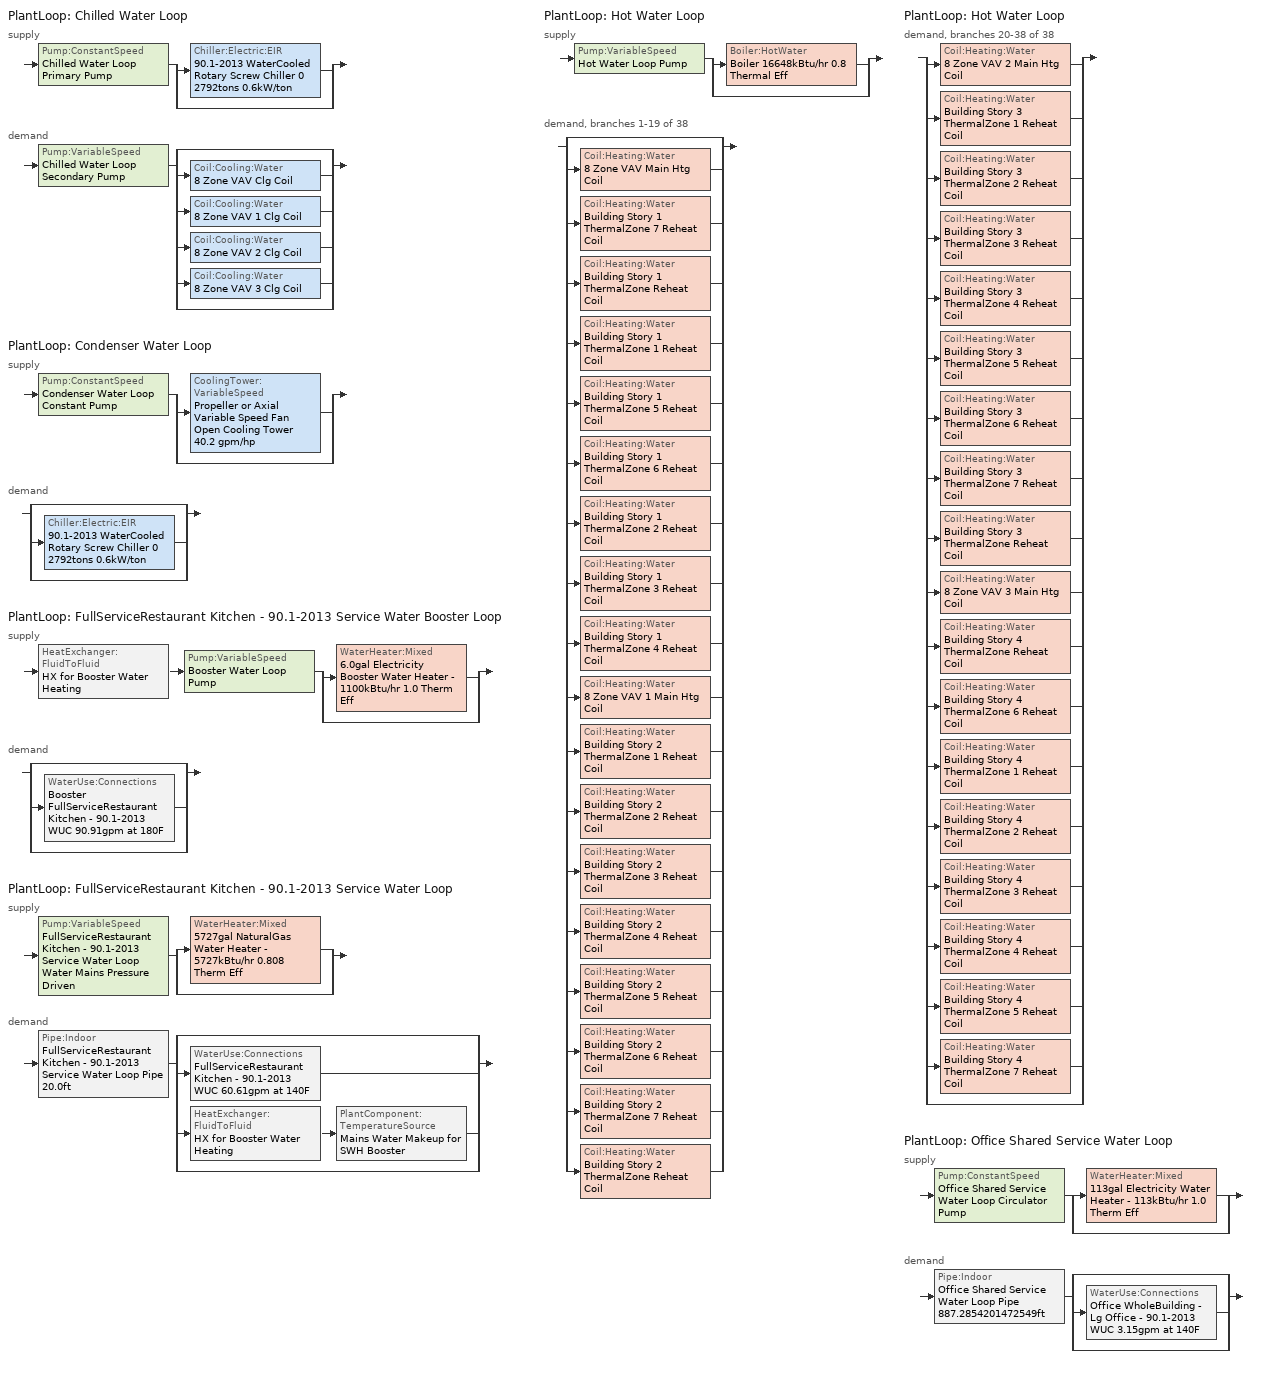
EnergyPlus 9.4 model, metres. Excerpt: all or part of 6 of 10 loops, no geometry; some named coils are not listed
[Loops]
PlantLoop 'Chilled Water Loop'
 supply: Pump:ConstantSpeed 'Chilled Water Loop Primary Pump' > split
  | Chiller:Electric:EIR '90.1-2013 WaterCooled  Rotary Screw Chiller 0 2792tons 0.6kW/ton'
  | bypass
 demand: Pump:VariableSpeed 'Chilled Water Loop Secondary Pump' > split
  | bypass
  | Coil:Cooling:Water '8 Zone VAV Clg Coil'
  | Coil:Cooling:Water '8 Zone VAV 1 Clg Coil'
  | Coil:Cooling:Water '8 Zone VAV 2 Clg Coil'
  | Coil:Cooling:Water '8 Zone VAV 3 Clg Coil'
  | bypass
PlantLoop 'Condenser Water Loop'
 supply: Pump:ConstantSpeed 'Condenser Water Loop Constant Pump' > split
  | CoolingTower:VariableSpeed 'Propeller or Axial Variable Speed Fan Open Cooling Tower 40.2 gpm/hp'
  | bypass
 demand: split
  | bypass
  | Chiller:Electric:EIR '90.1-2013 WaterCooled  Rotary Screw Chiller 0 2792tons 0.6kW/ton'
  | bypass
PlantLoop 'FullServiceRestaurant Kitchen - 90.1-2013 Service Water Booster Loop'
 supply: HeatExchanger:FluidToFluid 'HX for Booster Water Heating' > Pump:VariableSpeed 'Booster Water Loop Pump' > split
  | WaterHeater:Mixed '6.0gal Electricity Booster Water Heater - 1100kBtu/hr 1.0 Therm Eff'
  | bypass
 demand: split
  | bypass
  | WaterUse:Connections 'Booster FullServiceRestaurant Kitchen - 90.1-2013 WUC 90.91gpm at 180F'
  | bypass
PlantLoop 'FullServiceRestaurant Kitchen - 90.1-2013 Service Water Loop'
 supply: Pump:VariableSpeed 'FullServiceRestaurant Kitchen - 90.1-2013 Service Water Loop Water Mains Pressure Driven' > split
  | WaterHeater:Mixed '5727gal NaturalGas Water Heater - 5727kBtu/hr 0.808 Therm Eff'
  | bypass
 demand: Pipe:Indoor 'FullServiceRestaurant Kitchen - 90.1-2013 Service Water Loop Pipe 20.0ft' > split
  | bypass
  | WaterUse:Connections 'FullServiceRestaurant Kitchen - 90.1-2013 WUC 60.61gpm at 140F'
  | HeatExchanger:FluidToFluid 'HX for Booster Water Heating' > PlantComponent:TemperatureSource 'Mains Water Makeup for SWH Booster'
  | bypass
PlantLoop 'Hot Water Loop'
 supply: Pump:VariableSpeed 'Hot Water Loop Pump' > split
  | Boiler:HotWater 'Boiler 16648kBtu/hr 0.8 Thermal Eff'
  | bypass
 demand, branches 1-19 of 38: split
  | bypass
  | Coil:Heating:Water '8 Zone VAV Main Htg Coil'
  | Coil:Heating:Water 'Building Story 1 ThermalZone 7 Reheat Coil'
  | Coil:Heating:Water 'Building Story 1 ThermalZone Reheat Coil'
  | Coil:Heating:Water 'Building Story 1 ThermalZone 1 Reheat Coil'
  | Coil:Heating:Water 'Building Story 1 ThermalZone 5 Reheat Coil'
  | Coil:Heating:Water 'Building Story 1 ThermalZone 6 Reheat Coil'
  | Coil:Heating:Water 'Building Story 1 ThermalZone 2 Reheat Coil'
  | Coil:Heating:Water 'Building Story 1 ThermalZone 3 Reheat Coil'
  | Coil:Heating:Water 'Building Story 1 ThermalZone 4 Reheat Coil'
  | Coil:Heating:Water '8 Zone VAV 1 Main Htg Coil'
  | Coil:Heating:Water 'Building Story 2 ThermalZone 1 Reheat Coil'
  | Coil:Heating:Water 'Building Story 2 ThermalZone 2 Reheat Coil'
  | Coil:Heating:Water 'Building Story 2 ThermalZone 3 Reheat Coil'
  | Coil:Heating:Water 'Building Story 2 ThermalZone 4 Reheat Coil'
  | Coil:Heating:Water 'Building Story 2 ThermalZone 5 Reheat Coil'
  | Coil:Heating:Water 'Building Story 2 ThermalZone 6 Reheat Coil'
  | Coil:Heating:Water 'Building Story 2 ThermalZone 7 Reheat Coil'
  | Coil:Heating:Water 'Building Story 2 ThermalZone Reheat Coil'
PlantLoop 'Hot Water Loop'
 demand, branches 20-38 of 38: split
  | Coil:Heating:Water '8 Zone VAV 2 Main Htg Coil'
  | Coil:Heating:Water 'Building Story 3 ThermalZone 1 Reheat Coil'
  | Coil:Heating:Water 'Building Story 3 ThermalZone 2 Reheat Coil'
  | Coil:Heating:Water 'Building Story 3 ThermalZone 3 Reheat Coil'
  | Coil:Heating:Water 'Building Story 3 ThermalZone 4 Reheat Coil'
  | Coil:Heating:Water 'Building Story 3 ThermalZone 5 Reheat Coil'
  | Coil:Heating:Water 'Building Story 3 ThermalZone 6 Reheat Coil'
  | Coil:Heating:Water 'Building Story 3 ThermalZone 7 Reheat Coil'
  | Coil:Heating:Water 'Building Story 3 ThermalZone Reheat Coil'
  | Coil:Heating:Water '8 Zone VAV 3 Main Htg Coil'
  | Coil:Heating:Water 'Building Story 4 ThermalZone Reheat Coil'
  | Coil:Heating:Water 'Building Story 4 ThermalZone 6 Reheat Coil'
  | Coil:Heating:Water 'Building Story 4 ThermalZone 1 Reheat Coil'
  | Coil:Heating:Water 'Building Story 4 ThermalZone 2 Reheat Coil'
  | Coil:Heating:Water 'Building Story 4 ThermalZone 3 Reheat Coil'
  | Coil:Heating:Water 'Building Story 4 ThermalZone 4 Reheat Coil'
  | Coil:Heating:Water 'Building Story 4 ThermalZone 5 Reheat Coil'
  | Coil:Heating:Water 'Building Story 4 ThermalZone 7 Reheat Coil'
  | bypass
PlantLoop 'Office Shared Service Water Loop'
 supply: Pump:ConstantSpeed 'Office Shared Service Water Loop Circulator Pump' > split
  | WaterHeater:Mixed '113gal Electricity Water Heater - 113kBtu/hr 1.0 Therm Eff'
  | bypass
 demand: Pipe:Indoor 'Office Shared Service Water Loop Pipe 887.2854201472549ft' > split
  | bypass
  | WaterUse:Connections 'Office WholeBuilding - Lg Office - 90.1-2013 WUC 3.15gpm at 140F'
  | bypass
[Material] Roughness=Smooth; Thickness {m}=0.001143; Conductivity {W/m-K}=386; Density {kg/m3}=8906.27; Specific Heat {J/kg-K}=385.1856; Thermal Absorptance=0.9; Solar Absorptance=0.7; Visible Absorptance=0.7
Copper pipe 0.75in type L; Copper pipe 0.75in type L 1
[Construction]
Uninsulated copper pipe 0.75in type L: Copper pipe 0.75in type L
Uninsulated copper pipe 0.75in type L 1: Copper pipe 0.75in type L 1
[Coil:Heating:Water] Availability Schedule=Always On Discrete; U-Factor Times Area Value {W/K}=Autosize; Maximum Water Flow Rate {m3/s}=Autosize; Performance Input Method=UFactorTimesAreaAndDesignWaterFlowRate; Rated Capacity {W}=Autosize; Rated Inlet Water Temperature {C}=82.2222; Rated Inlet Air Temperature {C}=12.7778; Rated Outlet Water Temperature {C}=71.1111; Rated Outlet Air Temperature {C}=40; Rated Ratio for Air and Water Convection=0.5
Building Story 1 ThermalZone Reheat Coil; Building Story 1 ThermalZone 1 Reheat Coil; Building Story 1 ThermalZone 2 Reheat Coil; Building Story 1 ThermalZone 3 Reheat Coil; Building Story 1 ThermalZone 4 Reheat Coil; Building Story 1 ThermalZone 5 Reheat Coil; Building Story 1 ThermalZone 6 Reheat Coil; Building Story 1 ThermalZone 7 Reheat Coil; Building Story 2 ThermalZone Reheat Coil; Building Story 2 ThermalZone 1 Reheat Coil; Building Story 2 ThermalZone 2 Reheat Coil; Building Story 2 ThermalZone 3 Reheat Coil; Building Story 2 ThermalZone 4 Reheat Coil; Building Story 2 ThermalZone 5 Reheat Coil; Building Story 2 ThermalZone 6 Reheat Coil; Building Story 2 ThermalZone 7 Reheat Coil; Building Story 3 ThermalZone Reheat Coil; Building Story 3 ThermalZone 1 Reheat Coil; Building Story 3 ThermalZone 2 Reheat Coil; Building Story 3 ThermalZone 3 Reheat Coil; Building Story 3 ThermalZone 4 Reheat Coil; Building Story 3 ThermalZone 5 Reheat Coil; Building Story 3 ThermalZone 6 Reheat Coil; Building Story 3 ThermalZone 7 Reheat Coil; Building Story 4 ThermalZone Reheat Coil; Building Story 4 ThermalZone 1 Reheat Coil; Building Story 4 ThermalZone 2 Reheat Coil; Building Story 4 ThermalZone 3 Reheat Coil; Building Story 4 ThermalZone 4 Reheat Coil; Building Story 4 ThermalZone 5 Reheat Coil; Building Story 4 ThermalZone 6 Reheat Coil; Building Story 4 ThermalZone 7 Reheat Coil
[PlantLoop] Fluid Type=Water; Maximum Loop Flow Rate {m3/s}=Autosize; Minimum Loop Flow Rate {m3/s}=0; Plant Loop Volume {m3}=Autocalculate; Load Distribution Scheme=Optimal; Plant Loop Demand Calculation Scheme=SingleSetpoint
Name | Plant Equipment Operation Scheme | Maximum Loop Temperature {C} | Minimum Loop Temperature {C} | Common Pipe Simulation
Chilled Water Loop | Chilled Water Loop Operation Schemes | 40 | 1 | CommonPipe
Condenser Water Loop | Condenser Water Loop Operation Schemes | 80 | 5
FullServiceRestaurant Kitchen - 90.1-2013 Service Water Booster Loop | FullServiceRestaurant Kitchen - 90.1-2013 Service Water Booster Loop Operation Schemes | 100 | 0
FullServiceRestaurant Kitchen - 90.1-2013 Service Water Loop | FullServiceRestaurant Kitchen - 90.1-2013 Service Water Loop Operation Schemes | 60 | 10
Hot Water Loop | Hot Water Loop Operation Schemes | 100 | 10
Office Shared Service Water Loop | Office Shared Service Water Loop Operation Schemes | 60 | 10
[Sizing:Plant]
Name | Loop Type | Design Loop Exit Temperature {C} | Loop Design Temperature Difference {deltaC} | Sizing Option | Zone Timesteps in Averaging Window | Coincident Sizing Factor Mode
Chilled Water Loop | Cooling | 6.66667 | 5.61111 | NonCoincident | 1 | None
Condenser Water Loop | Condenser | 29.4444 | 5.55556 | Coincident | 6 | GlobalCoolingSizingFactor
FullServiceRestaurant Kitchen - 90.1-2013 Service Water Booster Loop | Heating | 82.2222 | 5 | NonCoincident | 1 | None
FullServiceRestaurant Kitchen - 90.1-2013 Service Water Loop; Office Shared Service Water Loop | Heating | 60 | 5 | NonCoincident | 1 | None
Hot Water Loop | Heating | 82.2222 | 11.1111 | NonCoincident | 1 | None
[Pump:ConstantSpeed] Design Flow Rate {m3/s}=Autosize; Design Power Consumption {W}=Autosize; Fraction of Motor Inefficiencies to Fluid Stream=0; Pump Control Type=Intermittent; Design Power Sizing Method=PowerPerFlowPerPressure; Design Electric Power per Unit Flow Rate {W/(m3/s)}=348701.1; Design Shaft Power per Unit Flow Rate per Unit Head {W-s/m3-Pa}=1.28205
Name | Design Pump Head {Pa} | Motor Efficiency
Chilled Water Loop Primary Pump | 44836 | 0.941
Condenser Water Loop Constant Pump | 148557 | 0.958
Office Shared Service Water Loop Circulator Pump | 29890.7 | 0.7
[Chiller:Electric:EIR]
90.1-2013 WaterCooled  Rotary Screw Chiller 0 2792tons 0.6kW/ton: Reference Capacity {W}=Autosize; Reference COP {W/W}=6.28036; Reference Leaving Chilled Water Temperature {C}=6.66667; Reference Entering Condenser Fluid Temperature {C}=35; Reference Chilled Water Flow Rate {m3/s}=Autosize; Reference Condenser Fluid Flow Rate {m3/s}=Autosize; Cooling Capacity Function of Temperature Curve=ChlrWtrPosDispPathAAllQRatio_fTchwsTcwsSI; Electric Input to Cooling Output Ratio Function of Temperature Curve=ChlrWtrPosDispPathAAllEIRRatio_fTchwsTcwsSI; Electric Input to Cooling Output Ratio Function of Part Load Ratio Curve=ChlrWtrPosDispPathAAllEIRRatio_fQRatio; Minimum Part Load Ratio=0.15; Maximum Part Load Ratio=1; Optimum Part Load Ratio=1; Minimum Unloading Ratio=0.25; Condenser Type=WaterCooled; Condenser Fan Power Ratio {W/W}=0; Fraction of Compressor Electric Consumption Rejected by Condenser=1; Leaving Chilled Water Lower Temperature Limit {C}=2.22222; Chiller Flow Mode=ConstantFlow; Sizing Factor=1; Basin Heater Capacity {W/K}=0; Basin Heater Setpoint Temperature {C}=10; Condenser Heat Recovery Relative Capacity Fraction=1
[SetpointManager:Scheduled] Control Variable=Temperature
Name | Schedule | Setpoint Node or NodeList
Chilled Water Loop Setpoint Manager | Chilled Water Loop Temp - 44F | Chilled Water Loop Supply Outlet Node
Hot water booster setpoint manager | Service Water Booster Temp - 180.00000000000006F | FullServiceRestaurant Kitchen - 90.1-2013 Service Water Booster Loop Supply Outlet Node
Service hot water setpoint manager | Service Water Loop Temp - 140F | FullServiceRestaurant Kitchen - 90.1-2013 Service Water Loop Supply Outlet Node
Hot Water Loop Setpoint Manager | Hot Water Loop Temp - 180F | Hot Water Loop Supply Outlet Node
Service hot water setpoint manager 1 | Service Water Loop Temp - 140F 1 | Office Shared Service Water Loop Supply Outlet Node
[Pump:VariableSpeed] Design Maximum Flow Rate {m3/s}=Autosize; Fraction of Motor Inefficiencies to Fluid Stream=0; Coefficient 1 of the Part Load Performance Curve=0; Design Minimum Flow Rate {m3/s}=0; Skin Loss Radiative Fraction=0.5; Design Power Sizing Method=PowerPerFlowPerPressure; Design Electric Power per Unit Flow Rate {W/(m3/s)}=348701.1; Design Shaft Power per Unit Flow Rate per Unit Head {W/((m3/s)-Pa)}=1.28205; Design Minimum Flow Rate Fraction=0
Name | Design Pump Head {Pa} | Design Power Consumption {W} | Motor Efficiency | Coefficient 2 of the Part Load Performance Curve | Coefficient 3 of the Part Load Performance Curve | Coefficient 4 of the Part Load Performance Curve | Pump Control Type
Chilled Water Loop Secondary Pump | 134508 | Autosize | 0.954 | 0.0205 | 0.4101 | 0.5753 | Intermittent
Booster Water Loop Pump | 0 | 0 | 1 | 1 | 0 | 0 | Continuous
FullServiceRestaurant Kitchen - 90.1-2013 Service Water Loop Water Mains Pressure Driven | 0.001 | Autosize | 0.7 | 1 | 0 | 0 | Continuous
Hot Water Loop Pump | 179344 | Autosize | 0.941 | 1 | 0 | 0 | Intermittent
[PlantEquipmentOperationSchemes] Control Scheme Schedule Name 1=Always On Discrete
Name | Control Scheme Object Type 1 | Control Scheme Name 1
Chilled Water Loop Operation Schemes | PlantEquipmentOperation:CoolingLoad | Chilled Water Loop Cooling Operation Scheme
Condenser Water Loop Operation Schemes | PlantEquipmentOperation:CoolingLoad | Condenser Water Loop Cooling Operation Scheme
FullServiceRestaurant Kitchen - 90.1-2013 Service Water Booster Loop Operation Schemes | PlantEquipmentOperation:HeatingLoad | FullServiceRestaurant Kitchen - 90.1-2013 Service Water Booster Loop Heating Operation Scheme
FullServiceRestaurant Kitchen - 90.1-2013 Service Water Loop Operation Schemes | PlantEquipmentOperation:HeatingLoad | FullServiceRestaurant Kitchen - 90.1-2013 Service Water Loop Heating Operation Scheme
Hot Water Loop Operation Schemes | PlantEquipmentOperation:HeatingLoad | Hot Water Loop Heating Operation Scheme
Office Shared Service Water Loop Operation Schemes | PlantEquipmentOperation:HeatingLoad | Office Shared Service Water Loop Heating Operation Scheme
[PlantEquipmentOperation:CoolingLoad] Load Range Lower Limit 1 {W}=0; Load Range Upper Limit 1 {W}=1000000000
Name | Range Equipment List Name 1
Chilled Water Loop Cooling Operation Scheme | Chilled Water Loop Cooling Equipment List
Condenser Water Loop Cooling Operation Scheme | Condenser Water Loop Cooling Equipment List
[PlantEquipmentList]
Chilled Water Loop Cooling Equipment List: Chiller:Electric:EIR, 90.1-2013 WaterCooled  Rotary Screw Chiller 0 2792tons 0.6kW/ton
Condenser Water Loop Cooling Equipment List: CoolingTower:VariableSpeed, Propeller or Axial Variable Speed Fan Open Cooling Tower 40.2 gpm/hp
FullServiceRestaurant Kitchen - 90.1-2013 Service Water Booster Loop Heating Equipment List: HeatExchanger:FluidToFluid, HX for Booster Water Heating, WaterHeater:Mixed, 6.0gal Electricity Booster Water Heater - 1100kBtu/hr 1.0 Therm Eff
FullServiceRestaurant Kitchen - 90.1-2013 Service Water Loop Heating Equipment List: WaterHeater:Mixed, 5727gal NaturalGas Water Heater - 5727kBtu/hr 0.808 Therm Eff
Hot Water Loop Heating Equipment List: Boiler:HotWater, Boiler 16648kBtu/hr 0.8 Thermal Eff
Office Shared Service Water Loop Heating Equipment List: WaterHeater:Mixed, 113gal Electricity Water Heater - 113kBtu/hr 1.0 Therm Eff
[CoolingTower:VariableSpeed]
Propeller or Axial Variable Speed Fan Open Cooling Tower 40.2 gpm/hp: Model Type=CoolToolsCrossFlow; Design Inlet Air Wet-Bulb Temperature {C}=23.8; Design Approach Temperature {deltaC}=5.55556; Design Range Temperature {deltaC}=5.55556; Design Water Flow Rate {m3/s}=Autosize; Design Air Flow Rate {m3/s}=Autosize; Design Fan Power {W}=158098; Fan Power Ratio Function of Air Flow Rate Ratio Curve=VSD-TWR-FAN-FPLR; Minimum Air Flow Rate Ratio=0.2; Fraction of Tower Capacity in Free Convection Regime=0.125; Basin Heater Capacity {W/K}=0; Basin Heater Setpoint Temperature {C}=2; Evaporation Loss Mode=SaturatedExit; Evaporation Loss Factor {percent/K}=0.2; Drift Loss Percent {percent}=0.008; Blowdown Calculation Mode=ConcentrationRatio; Blowdown Concentration Ratio=3; Number of Cells=1; Cell Control=MaximalCell; Sizing Factor=1
[SetpointManager:FollowOutdoorAirTemperature]
Condenser Water Loop Setpoint Manager Follow OATwb with 10.0F Approach: Control Variable=Temperature; Reference Temperature Type=OutdoorAirWetBulb; Offset Temperature Difference {deltaC}=5.55556; Maximum Setpoint Temperature {C}=29.3556; Minimum Setpoint Temperature {C}=21.1111; Setpoint Node or NodeList=Condenser Water Loop Supply Outlet Node
[HeatExchanger:FluidToFluid]
HX for Booster Water Heating: Loop Demand Side Design Flow Rate {m3/s}=Autosize; Loop Supply Side Design Flow Rate {m3/s}=Autosize; Heat Exchange Model Type=Ideal; Heat Exchanger U-Factor Times Area Value {W/K}=Autosize; Control Type=UncontrolledOn; Minimum Temperature Difference to Activate Heat Exchanger {deltaC}=0.01; Heat Transfer Metering End Use Type=LoopToLoop; Component Override Cooling Control Temperature Mode=Loop; Sizing Factor=1; Operation Minimum Temperature Limit {C}=0; Operation Maximum Temperature Limit {C}=100
[WaterHeater:Mixed] Deadband Temperature Difference {deltaC}=2; Heater Control Type=Cycle; Heater Ignition Minimum Flow Rate {m3/s}=0; Heater Ignition Delay {s}=0; Off Cycle Parasitic Fuel Consumption Rate {W}=0; Off Cycle Parasitic Heat Fraction to Tank=0; On Cycle Parasitic Fuel Consumption Rate {W}=0; On Cycle Parasitic Heat Fraction to Tank=0; Ambient Temperature Indicator=Schedule; Off Cycle Loss Fraction to Zone=1; On Cycle Loss Fraction to Zone=1; Use Side Effectiveness=1; Source Side Effectiveness=1; Use Side Design Flow Rate {m3/s}=Autosize; Source Side Design Flow Rate {m3/s}=Autosize; Indirect Water Heating Recovery Time {hr}=1.5; Source Side Flow Control Mode=IndirectHeatPrimarySetpoint
Name | Tank Volume {m3} | Setpoint Temperature Schedule | Maximum Temperature Limit {C} | Heater Maximum Capacity {W} | Heater Fuel Type | Heater Thermal Efficiency | Off Cycle Parasitic Fuel Type | On Cycle Parasitic Fuel Type | Ambient Temperature Schedule | Off Cycle Loss Coefficient to Ambient Temperature {W/K} | On Cycle Loss Coefficient to Ambient Temperature {W/K}
6.0gal Electricity Booster Water Heater - 1100kBtu/hr 1.0 Therm Eff | 0.0227125 | Service Water Booster Temp - 180.00000000000006F | 82.2222 | 322273 | Electricity | 1 | Electricity | Electricity | Water Heater Ambient Temp Schedule - 71.6 | 1.59362 | 1.59362
5727gal NaturalGas Water Heater - 5727kBtu/hr 0.808 Therm Eff | 21.6802 | Service Water Loop Temp - 140F | 60 | 1.67851e+06 | NaturalGas | 0.808397 | NaturalGas | NaturalGas | Water Heater Ambient Temp Schedule - 71.6f | 453.02 | 453.02
113gal Electricity Water Heater - 113kBtu/hr 1.0 Therm Eff | 0.428533 | Service Water Loop Temp - 140F 1 | 60 | 33177.6 | Electricity | 1 | Electricity | Electricity | Water Heater Ambient Temp Schedule - 71.6f 1 | 2.95713 | 2.95713
[WaterUse:Connections]
Name | Water Use Equipment Name 1
Booster FullServiceRestaurant Kitchen - 90.1-2013 WUC 90.91gpm at 180F | Booster FullServiceRestaurant Kitchen - 90.1-2013 Service Water Use 90.91gpm at 180F
FullServiceRestaurant Kitchen - 90.1-2013 WUC 60.61gpm at 140F | FullServiceRestaurant Kitchen - 90.1-2013 Service Water Use 60.61gpm at 140F
Office WholeBuilding - Lg Office - 90.1-2013 WUC 3.15gpm at 140F | Office WholeBuilding - Lg Office - 90.1-2013 Service Water Use 3.15gpm at 140F
[WaterUse:Equipment] Sensible Fraction Schedule=Fraction Sensible - 0.2; Latent Fraction Schedule=Fraction Latent - 0.05
Name | Peak Flow Rate {m3/s} | Flow Rate Fraction Schedule | Target Temperature Schedule
Booster FullServiceRestaurant Kitchen - 90.1-2013 Service Water Use 90.91gpm at 180F | 0.0057355 | RestaurantSitDown BLDG_SWH_SCH | Mixed Water At Faucet Temp - 180F
FullServiceRestaurant Kitchen - 90.1-2013 Service Water Use 60.61gpm at 140F | 0.00382367 | RestaurantSitDown BLDG_SWH_SCH | Mixed Water At Faucet Temp - 140F
Office WholeBuilding - Lg Office - 90.1-2013 Service Water Use 3.15gpm at 140F | 0.000198892 | OfficeLarge BLDG_SWH_SCH | Mixed Water At Faucet Temp - 140F 1
[PlantEquipmentOperation:HeatingLoad] Load Range Lower Limit 1 {W}=0; Load Range Upper Limit 1 {W}=1000000000
Name | Range Equipment List Name 1
FullServiceRestaurant Kitchen - 90.1-2013 Service Water Booster Loop Heating Operation Scheme | FullServiceRestaurant Kitchen - 90.1-2013 Service Water Booster Loop Heating Equipment List
FullServiceRestaurant Kitchen - 90.1-2013 Service Water Loop Heating Operation Scheme | FullServiceRestaurant Kitchen - 90.1-2013 Service Water Loop Heating Equipment List
Hot Water Loop Heating Operation Scheme | Hot Water Loop Heating Equipment List
Office Shared Service Water Loop Heating Operation Scheme | Office Shared Service Water Loop Heating Equipment List
[Pipe:Indoor] Environment Type=Schedule; Pipe Inside Diameter {m}=0.019939
Name | Construction | Ambient Temperature Schedule | Ambient Air Velocity Schedule | Pipe Length {m}
FullServiceRestaurant Kitchen - 90.1-2013 Service Water Loop Pipe 20.0ft | Uninsulated copper pipe 0.75in type L | FullServiceRestaurant Kitchen - 90.1-2013 Service Water Loop Piping Air Temp - 70F | FullServiceRestaurant Kitchen - 90.1-2013 Service Water Loop Piping Air Velocity - 0.67mph | 6.096
Office Shared Service Water Loop Pipe 887.2854201472549ft | Uninsulated copper pipe 0.75in type L 1 | Office Shared Service Water Loop Piping Air Temp - 70F | Office Shared Service Water Loop Piping Air Velocity - 0.67mph | 270.445
[PlantComponent:TemperatureSource]
Mains Water Makeup for SWH Booster: Design Volume Flow Rate {m3/s}=Autosize; Temperature Specification Type=Scheduled; Source Temperature {C}=8; Source Temperature Schedule=Mains Water Temperature
[Boiler:HotWater]
Boiler 16648kBtu/hr 0.8 Thermal Eff: Fuel Type=NaturalGas; Nominal Capacity {W}=Autosize; Nominal Thermal Efficiency=0.8; Efficiency Curve Temperature Evaluation Variable=LeavingBoiler; Normalized Boiler Efficiency Curve=Boiler with Minimum Turndown; Design Water Flow Rate {m3/s}=Autosize; Minimum Part Load Ratio=0; Maximum Part Load Ratio=1.2; Optimum Part Load Ratio=1; Water Outlet Upper Temperature Limit {C}=95; Boiler Flow Mode=LeavingSetpointModulated; Parasitic Electric Load {W}=0; Sizing Factor=1
[Schedule:Day:Interval]
Chilled Water Loop Temp - 44F Default: No, 24:00, 6.66667
Fraction Latent - 0.05 Default: No, 24:00, 0.05
Fraction Sensible - 0.2 Default: No, 24:00, 0.2
FullServiceRestaurant Kitchen - 90.1-2013 Service Water Loop Piping Air Temp - 70F Default; Office Shared Service Water Loop Piping Air Temp - 70F Default: No, 24:00, 21.1111
FullServiceRestaurant Kitchen - 90.1-2013 Service Water Loop Piping Air Velocity - 0.67mph Default; Office Shared Service Water Loop Piping Air Velocity - 0.67mph Default: No, 24:00, 0.3
Hot Water Loop Temp - 180F Default; Mixed Water At Faucet Temp - 180F Default; Service Water Booster Temp - 180.00000000000006F Default: No, 24:00, 82.2222
Mixed Water At Faucet Temp - 140F Default; Mixed Water At Faucet Temp - 140F Default 1; Service Water Loop Temp - 140F Default; Service Water Loop Temp - 140F Default 1: No, 24:00, 60
OfficeLarge BLDG_SWH_SCH Default: No, 06:00, 0, 07:00, 0.07, 11:00, 0.04, 13:00, 0.06, 14:00, 0.09, 15:00, 0.06, 21:00, 0.04, 22:00, 0.07, 24:00, 0.04
OfficeLarge BLDG_SWH_SCH SmrDsn|Wkdy Day; OfficeLarge BLDG_SWH_SCH Summer Design Day: No, 06:00, 0, 07:00, 0.07, 08:00, 0.19, 09:00, 0.35, 10:00, 0.38, 11:00, 0.39, 12:00, 0.47, 13:00, 0.57, 14:00, 0.54, 15:00, 0.34, 16:00, 0.33, 17:00, 0.44, 18:00, 0.26, 19:00, 0.21, 20:00, 0.15, 21:00, 0.17, 22:00, 0.08, 24:00, 0.05
OfficeLarge BLDG_SWH_SCH Winter Design Day; OfficeLarge BLDG_SWH_SCH WntrDsn|Sat Day: No, 06:00, 0, 07:00, 0.07, 08:00, 0.11, 09:00, 0.15, 10:00, 0.21, 11:00, 0.19, 12:00, 0.23, 13:00, 0.2, 14:00, 0.19, 15:00, 0.15, 16:00, 0.13, 17:00, 0.14, 21:00, 0.07, 22:00, 0.09, 24:00, 0.05
RestaurantSitDown BLDG_SWH_SCH Default: No, 01:00, 0.25, 06:00, 0, 10:00, 0.15, 12:00, 0.5, 14:00, 0.4, 17:00, 0.3, 18:00, 0.4, 20:00, 0.5, 21:00, 0.4, 22:00, 0.5, 23:00, 0.4, 24:00, 0.2
RestaurantSitDown BLDG_SWH_SCH SmrDsn|Wkdy Day; RestaurantSitDown BLDG_SWH_SCH Summer Design Day: No, 01:00, 0.2, 06:00, 0, 07:00, 0.15, 08:00, 0.6, 09:00, 0.55, 10:00, 0.45, 11:00, 0.4, 12:00, 0.45, 13:00, 0.4, 14:00, 0.35, 17:00, 0.3, 18:00, 0.4, 19:00, 0.55, 20:00, 0.6, 21:00, 0.5, 22:00, 0.55, 23:00, 0.45, 24:00, 0.25
RestaurantSitDown BLDG_SWH_SCH Winter Design Day; RestaurantSitDown BLDG_SWH_SCH WntrDsn|Sat Day: No, 01:00, 0.2, 06:00, 0, 09:00, 0.15, 10:00, 0.5, 11:00, 0.45, 13:00, 0.5, 14:00, 0.45, 16:00, 0.4, 17:00, 0.35, 18:00, 0.4, 20:00, 0.55, 21:00, 0.5, 22:00, 0.55, 23:00, 0.4, 24:00, 0.3
Water Heater Ambient Temp Schedule - 71.6 Default; Water Heater Ambient Temp Schedule - 71.6f Default; Water Heater Ambient Temp Schedule - 71.6f Default 1: No, 24:00, 22
[Schedule:Week:Daily]
Chilled Water Loop Temp - 44F Week Rule - Jan1-Dec31: Chilled Water Loop Temp - 44F Default, Chilled Water Loop Temp - 44F Default, Chilled Water Loop Temp - 44F Default, Chilled Water Loop Temp - 44F Default, Chilled Water Loop Temp - 44F Default, Chilled Water Loop Temp - 44F Default, Chilled Water Loop Temp - 44F Default, Chilled Water Loop Temp - 44F Default, Chilled Water Loop Temp - 44F Default, Chilled Water Loop Temp - 44F Default, Chilled Water Loop Temp - 44F Default, Chilled Water Loop Temp - 44F Default
Fraction Latent - 0.05 Week Rule - Jan1-Dec31: Fraction Latent - 0.05 Default, Fraction Latent - 0.05 Default, Fraction Latent - 0.05 Default, Fraction Latent - 0.05 Default, Fraction Latent - 0.05 Default, Fraction Latent - 0.05 Default, Fraction Latent - 0.05 Default, Fraction Latent - 0.05 Default, Fraction Latent - 0.05 Default, Fraction Latent - 0.05 Default, Fraction Latent - 0.05 Default, Fraction Latent - 0.05 Default
Fraction Sensible - 0.2 Week Rule - Jan1-Dec31: Fraction Sensible - 0.2 Default, Fraction Sensible - 0.2 Default, Fraction Sensible - 0.2 Default, Fraction Sensible - 0.2 Default, Fraction Sensible - 0.2 Default, Fraction Sensible - 0.2 Default, Fraction Sensible - 0.2 Default, Fraction Sensible - 0.2 Default, Fraction Sensible - 0.2 Default, Fraction Sensible - 0.2 Default, Fraction Sensible - 0.2 Default, Fraction Sensible - 0.2 Default
FullServiceRestaurant Kitchen - 90.1-2013 Service Water Loop Piping Air Temp - 70F Week Rule - Jan1-Dec31: FullServiceRestaurant Kitchen - 90.1-2013 Service Water Loop Piping Air Temp - 70F Default, FullServiceRestaurant Kitchen - 90.1-2013 Service Water Loop Piping Air Temp - 70F Default, FullServiceRestaurant Kitchen - 90.1-2013 Service Water Loop Piping Air Temp - 70F Default, FullServiceRestaurant Kitchen - 90.1-2013 Service Water Loop Piping Air Temp - 70F Default, FullServiceRestaurant Kitchen - 90.1-2013 Service Water Loop Piping Air Temp - 70F Default, FullServiceRestaurant Kitchen - 90.1-2013 Service Water Loop Piping Air Temp - 70F Default, FullServiceRestaurant Kitchen - 90.1-2013 Service Water Loop Piping Air Temp - 70F Default, FullServiceRestaurant Kitchen - 90.1-2013 Service Water Loop Piping Air Temp - 70F Default, FullServiceRestaurant Kitchen - 90.1-2013 Service Water Loop Piping Air Temp - 70F Default, FullServiceRestaurant Kitchen - 90.1-2013 Service Water Loop Piping Air Temp - 70F Default, FullServiceRestaurant Kitchen - 90.1-2013 Service Water Loop Piping Air Temp - 70F Default, FullServiceRestaurant Kitchen - 90.1-2013 Service Water Loop Piping Air Temp - 70F Default
FullServiceRestaurant Kitchen - 90.1-2013 Service Water Loop Piping Air Velocity - 0.67mph Week Rule - Jan1-Dec31: FullServiceRestaurant Kitchen - 90.1-2013 Service Water Loop Piping Air Velocity - 0.67mph Default, FullServiceRestaurant Kitchen - 90.1-2013 Service Water Loop Piping Air Velocity - 0.67mph Default, FullServiceRestaurant Kitchen - 90.1-2013 Service Water Loop Piping Air Velocity - 0.67mph Default, FullServiceRestaurant Kitchen - 90.1-2013 Service Water Loop Piping Air Velocity - 0.67mph Default, FullServiceRestaurant Kitchen - 90.1-2013 Service Water Loop Piping Air Velocity - 0.67mph Default, FullServiceRestaurant Kitchen - 90.1-2013 Service Water Loop Piping Air Velocity - 0.67mph Default, FullServiceRestaurant Kitchen - 90.1-2013 Service Water Loop Piping Air Velocity - 0.67mph Default, FullServiceRestaurant Kitchen - 90.1-2013 Service Water Loop Piping Air Velocity - 0.67mph Default, FullServiceRestaurant Kitchen - 90.1-2013 Service Water Loop Piping Air Velocity - 0.67mph Default, FullServiceRestaurant Kitchen - 90.1-2013 Service Water Loop Piping Air Velocity - 0.67mph Default, FullServiceRestaurant Kitchen - 90.1-2013 Service Water Loop Piping Air Velocity - 0.67mph Default, FullServiceRestaurant Kitchen - 90.1-2013 Service Water Loop Piping Air Velocity - 0.67mph Default
Hot Water Loop Temp - 180F Week Rule - Jan1-Dec31: Hot Water Loop Temp - 180F Default, Hot Water Loop Temp - 180F Default, Hot Water Loop Temp - 180F Default, Hot Water Loop Temp - 180F Default, Hot Water Loop Temp - 180F Default, Hot Water Loop Temp - 180F Default, Hot Water Loop Temp - 180F Default, Hot Water Loop Temp - 180F Default, Hot Water Loop Temp - 180F Default, Hot Water Loop Temp - 180F Default, Hot Water Loop Temp - 180F Default, Hot Water Loop Temp - 180F Default
Mixed Water At Faucet Temp - 140F Week Rule - Jan1-Dec31: Mixed Water At Faucet Temp - 140F Default, Mixed Water At Faucet Temp - 140F Default, Mixed Water At Faucet Temp - 140F Default, Mixed Water At Faucet Temp - 140F Default, Mixed Water At Faucet Temp - 140F Default, Mixed Water At Faucet Temp - 140F Default, Mixed Water At Faucet Temp - 140F Default, Mixed Water At Faucet Temp - 140F Default, Mixed Water At Faucet Temp - 140F Default, Mixed Water At Faucet Temp - 140F Default, Mixed Water At Faucet Temp - 140F Default, Mixed Water At Faucet Temp - 140F Default
Mixed Water At Faucet Temp - 140F 1 Week Rule - Jan1-Dec31: Mixed Water At Faucet Temp - 140F Default 1, Mixed Water At Faucet Temp - 140F Default 1, Mixed Water At Faucet Temp - 140F Default 1, Mixed Water At Faucet Temp - 140F Default 1, Mixed Water At Faucet Temp - 140F Default 1, Mixed Water At Faucet Temp - 140F Default 1, Mixed Water At Faucet Temp - 140F Default 1, Mixed Water At Faucet Temp - 140F Default 1, Mixed Water At Faucet Temp - 140F Default 1, Mixed Water At Faucet Temp - 140F Default 1, Mixed Water At Faucet Temp - 140F Default 1, Mixed Water At Faucet Temp - 140F Default 1
Mixed Water At Faucet Temp - 180F Week Rule - Jan1-Dec31: Mixed Water At Faucet Temp - 180F Default, Mixed Water At Faucet Temp - 180F Default, Mixed Water At Faucet Temp - 180F Default, Mixed Water At Faucet Temp - 180F Default, Mixed Water At Faucet Temp - 180F Default, Mixed Water At Faucet Temp - 180F Default, Mixed Water At Faucet Temp - 180F Default, Mixed Water At Faucet Temp - 180F Default, Mixed Water At Faucet Temp - 180F Default, Mixed Water At Faucet Temp - 180F Default, Mixed Water At Faucet Temp - 180F Default, Mixed Water At Faucet Temp - 180F Default
Office Shared Service Water Loop Piping Air Temp - 70F Week Rule - Jan1-Dec31: Office Shared Service Water Loop Piping Air Temp - 70F Default, Office Shared Service Water Loop Piping Air Temp - 70F Default, Office Shared Service Water Loop Piping Air Temp - 70F Default, Office Shared Service Water Loop Piping Air Temp - 70F Default, Office Shared Service Water Loop Piping Air Temp - 70F Default, Office Shared Service Water Loop Piping Air Temp - 70F Default, Office Shared Service Water Loop Piping Air Temp - 70F Default, Office Shared Service Water Loop Piping Air Temp - 70F Default, Office Shared Service Water Loop Piping Air Temp - 70F Default, Office Shared Service Water Loop Piping Air Temp - 70F Default, Office Shared Service Water Loop Piping Air Temp - 70F Default, Office Shared Service Water Loop Piping Air Temp - 70F Default
Office Shared Service Water Loop Piping Air Velocity - 0.67mph Week Rule - Jan1-Dec31: Office Shared Service Water Loop Piping Air Velocity - 0.67mph Default, Office Shared Service Water Loop Piping Air Velocity - 0.67mph Default, Office Shared Service Water Loop Piping Air Velocity - 0.67mph Default, Office Shared Service Water Loop Piping Air Velocity - 0.67mph Default, Office Shared Service Water Loop Piping Air Velocity - 0.67mph Default, Office Shared Service Water Loop Piping Air Velocity - 0.67mph Default, Office Shared Service Water Loop Piping Air Velocity - 0.67mph Default, Office Shared Service Water Loop Piping Air Velocity - 0.67mph Default, Office Shared Service Water Loop Piping Air Velocity - 0.67mph Default, Office Shared Service Water Loop Piping Air Velocity - 0.67mph Default, Office Shared Service Water Loop Piping Air Velocity - 0.67mph Default, Office Shared Service Water Loop Piping Air Velocity - 0.67mph Default
OfficeLarge BLDG_SWH_SCH Week Rule - Jan1-Dec31: OfficeLarge BLDG_SWH_SCH Default, OfficeLarge BLDG_SWH_SCH SmrDsn|Wkdy Day, OfficeLarge BLDG_SWH_SCH SmrDsn|Wkdy Day, OfficeLarge BLDG_SWH_SCH SmrDsn|Wkdy Day, OfficeLarge BLDG_SWH_SCH SmrDsn|Wkdy Day, OfficeLarge BLDG_SWH_SCH SmrDsn|Wkdy Day, OfficeLarge BLDG_SWH_SCH WntrDsn|Sat Day, OfficeLarge BLDG_SWH_SCH Default, OfficeLarge BLDG_SWH_SCH Summer Design Day, OfficeLarge BLDG_SWH_SCH Winter Design Day, OfficeLarge BLDG_SWH_SCH Default, OfficeLarge BLDG_SWH_SCH Default
RestaurantSitDown BLDG_SWH_SCH Week Rule - Jan1-Dec31: RestaurantSitDown BLDG_SWH_SCH Default, RestaurantSitDown BLDG_SWH_SCH SmrDsn|Wkdy Day, RestaurantSitDown BLDG_SWH_SCH SmrDsn|Wkdy Day, RestaurantSitDown BLDG_SWH_SCH SmrDsn|Wkdy Day, RestaurantSitDown BLDG_SWH_SCH SmrDsn|Wkdy Day, RestaurantSitDown BLDG_SWH_SCH SmrDsn|Wkdy Day, RestaurantSitDown BLDG_SWH_SCH WntrDsn|Sat Day, RestaurantSitDown BLDG_SWH_SCH Default, RestaurantSitDown BLDG_SWH_SCH Summer Design Day, RestaurantSitDown BLDG_SWH_SCH Winter Design Day, RestaurantSitDown BLDG_SWH_SCH Default, RestaurantSitDown BLDG_SWH_SCH Default
Service Water Booster Temp - 180.00000000000006F Week Rule - Jan1-Dec31: Service Water Booster Temp - 180.00000000000006F Default, Service Water Booster Temp - 180.00000000000006F Default, Service Water Booster Temp - 180.00000000000006F Default, Service Water Booster Temp - 180.00000000000006F Default, Service Water Booster Temp - 180.00000000000006F Default, Service Water Booster Temp - 180.00000000000006F Default, Service Water Booster Temp - 180.00000000000006F Default, Service Water Booster Temp - 180.00000000000006F Default, Service Water Booster Temp - 180.00000000000006F Default, Service Water Booster Temp - 180.00000000000006F Default, Service Water Booster Temp - 180.00000000000006F Default, Service Water Booster Temp - 180.00000000000006F Default
Service Water Loop Temp - 140F Week Rule - Jan1-Dec31: Service Water Loop Temp - 140F Default, Service Water Loop Temp - 140F Default, Service Water Loop Temp - 140F Default, Service Water Loop Temp - 140F Default, Service Water Loop Temp - 140F Default, Service Water Loop Temp - 140F Default, Service Water Loop Temp - 140F Default, Service Water Loop Temp - 140F Default, Service Water Loop Temp - 140F Default, Service Water Loop Temp - 140F Default, Service Water Loop Temp - 140F Default, Service Water Loop Temp - 140F Default
Service Water Loop Temp - 140F 1 Week Rule - Jan1-Dec31: Service Water Loop Temp - 140F Default 1, Service Water Loop Temp - 140F Default 1, Service Water Loop Temp - 140F Default 1, Service Water Loop Temp - 140F Default 1, Service Water Loop Temp - 140F Default 1, Service Water Loop Temp - 140F Default 1, Service Water Loop Temp - 140F Default 1, Service Water Loop Temp - 140F Default 1, Service Water Loop Temp - 140F Default 1, Service Water Loop Temp - 140F Default 1, Service Water Loop Temp - 140F Default 1, Service Water Loop Temp - 140F Default 1
Water Heater Ambient Temp Schedule - 71.6 Week Rule - Jan1-Dec31: Water Heater Ambient Temp Schedule - 71.6 Default, Water Heater Ambient Temp Schedule - 71.6 Default, Water Heater Ambient Temp Schedule - 71.6 Default, Water Heater Ambient Temp Schedule - 71.6 Default, Water Heater Ambient Temp Schedule - 71.6 Default, Water Heater Ambient Temp Schedule - 71.6 Default, Water Heater Ambient Temp Schedule - 71.6 Default, Water Heater Ambient Temp Schedule - 71.6 Default, Water Heater Ambient Temp Schedule - 71.6 Default, Water Heater Ambient Temp Schedule - 71.6 Default, Water Heater Ambient Temp Schedule - 71.6 Default, Water Heater Ambient Temp Schedule - 71.6 Default
Water Heater Ambient Temp Schedule - 71.6f Week Rule - Jan1-Dec31: Water Heater Ambient Temp Schedule - 71.6f Default, Water Heater Ambient Temp Schedule - 71.6f Default, Water Heater Ambient Temp Schedule - 71.6f Default, Water Heater Ambient Temp Schedule - 71.6f Default, Water Heater Ambient Temp Schedule - 71.6f Default, Water Heater Ambient Temp Schedule - 71.6f Default, Water Heater Ambient Temp Schedule - 71.6f Default, Water Heater Ambient Temp Schedule - 71.6f Default, Water Heater Ambient Temp Schedule - 71.6f Default, Water Heater Ambient Temp Schedule - 71.6f Default, Water Heater Ambient Temp Schedule - 71.6f Default, Water Heater Ambient Temp Schedule - 71.6f Default
Water Heater Ambient Temp Schedule - 71.6f 1 Week Rule - Jan1-Dec31: Water Heater Ambient Temp Schedule - 71.6f Default 1, Water Heater Ambient Temp Schedule - 71.6f Default 1, Water Heater Ambient Temp Schedule - 71.6f Default 1, Water Heater Ambient Temp Schedule - 71.6f Default 1, Water Heater Ambient Temp Schedule - 71.6f Default 1, Water Heater Ambient Temp Schedule - 71.6f Default 1, Water Heater Ambient Temp Schedule - 71.6f Default 1, Water Heater Ambient Temp Schedule - 71.6f Default 1, Water Heater Ambient Temp Schedule - 71.6f Default 1, Water Heater Ambient Temp Schedule - 71.6f Default 1, Water Heater Ambient Temp Schedule - 71.6f Default 1, Water Heater Ambient Temp Schedule - 71.6f Default 1
[Schedule:Year]
Chilled Water Loop Temp - 44F: Chilled Water Loop Temp - 44F Week Rule - Jan1-Dec31, 1, 1, 12, 31
Fraction Latent - 0.05: Fraction Latent - 0.05 Week Rule - Jan1-Dec31, 1, 1, 12, 31
Fraction Sensible - 0.2: Fraction Sensible - 0.2 Week Rule - Jan1-Dec31, 1, 1, 12, 31
FullServiceRestaurant Kitchen - 90.1-2013 Service Water Loop Piping Air Temp - 70F: FullServiceRestaurant Kitchen - 90.1-2013 Service Water Loop Piping Air Temp - 70F Week Rule - Jan1-Dec31, 1, 1, 12, 31
FullServiceRestaurant Kitchen - 90.1-2013 Service Water Loop Piping Air Velocity - 0.67mph: FullServiceRestaurant Kitchen - 90.1-2013 Service Water Loop Piping Air Velocity - 0.67mph Week Rule - Jan1-Dec31, 1, 1, 12, 31
Hot Water Loop Temp - 180F: Hot Water Loop Temp - 180F Week Rule - Jan1-Dec31, 1, 1, 12, 31
Mixed Water At Faucet Temp - 140F: Mixed Water At Faucet Temp - 140F Week Rule - Jan1-Dec31, 1, 1, 12, 31
Mixed Water At Faucet Temp - 140F 1: Mixed Water At Faucet Temp - 140F 1 Week Rule - Jan1-Dec31, 1, 1, 12, 31
Mixed Water At Faucet Temp - 180F: Mixed Water At Faucet Temp - 180F Week Rule - Jan1-Dec31, 1, 1, 12, 31
Office Shared Service Water Loop Piping Air Temp - 70F: Office Shared Service Water Loop Piping Air Temp - 70F Week Rule - Jan1-Dec31, 1, 1, 12, 31
Office Shared Service Water Loop Piping Air Velocity - 0.67mph: Office Shared Service Water Loop Piping Air Velocity - 0.67mph Week Rule - Jan1-Dec31, 1, 1, 12, 31
OfficeLarge BLDG_SWH_SCH: OfficeLarge BLDG_SWH_SCH Week Rule - Jan1-Dec31, 1, 1, 12, 31
RestaurantSitDown BLDG_SWH_SCH: RestaurantSitDown BLDG_SWH_SCH Week Rule - Jan1-Dec31, 1, 1, 12, 31
Service Water Booster Temp - 180.00000000000006F: Service Water Booster Temp - 180.00000000000006F Week Rule - Jan1-Dec31, 1, 1, 12, 31
Service Water Loop Temp - 140F: Service Water Loop Temp - 140F Week Rule - Jan1-Dec31, 1, 1, 12, 31
Service Water Loop Temp - 140F 1: Service Water Loop Temp - 140F 1 Week Rule - Jan1-Dec31, 1, 1, 12, 31
Water Heater Ambient Temp Schedule - 71.6: Water Heater Ambient Temp Schedule - 71.6 Week Rule - Jan1-Dec31, 1, 1, 12, 31
Water Heater Ambient Temp Schedule - 71.6f: Water Heater Ambient Temp Schedule - 71.6f Week Rule - Jan1-Dec31, 1, 1, 12, 31
Water Heater Ambient Temp Schedule - 71.6f 1: Water Heater Ambient Temp Schedule - 71.6f 1 Week Rule - Jan1-Dec31, 1, 1, 12, 31
[Schedule:Constant]
Name | Hourly Value
Always On Discrete | 1
Mains Water Temperature | 10
[Curve:Biquadratic] Minimum Value of x {BasedOnField A2}=4.44; Maximum Value of x {BasedOnField A2}=12.22; Minimum Value of y {BasedOnField A3}=15.56; Maximum Value of y {BasedOnField A3}=29.44
Name | Coefficient1 Constant | Coefficient2 x | Coefficient3 x**2 | Coefficient4 y | Coefficient5 y**2 | Coefficient6 x*y | Minimum Curve Output {BasedOnField A4} | Maximum Curve Output {BasedOnField A4}
ChlrWtrPosDispPathAAllQRatio_fTchwsTcwsSI | 0.96744 | 0.037082 | 0.000434 | -0.005837 | -4.9e-05 | -0.000274 | 0.89 | 1.33
ChlrWtrPosDispPathAAllEIRRatio_fTchwsTcwsSI | 0.665307 | -0.009339 | 0.000483 | 0.009492 | 0.000544 | -0.000864 | 0.74 | 1.27
[Curve:Quadratic]
ChlrWtrPosDispPathAAllEIRRatio_fQRatio: Coefficient1 Constant=0.310965; Coefficient2 x=0.322519; Coefficient3 x**2=0.372745; Minimum Value of x {BasedOnField A2}=0.1; Maximum Value of x {BasedOnField A2}=1; Minimum Curve Output {BasedOnField A3}=0.35
[Curve:Cubic] Minimum Value of x {BasedOnField A2}=0
Name | Coefficient1 Constant | Coefficient2 x | Coefficient3 x**2 | Coefficient4 x**3 | Maximum Value of x {BasedOnField A2}
VSD-TWR-FAN-FPLR | 0.331629 | -0.885676 | 0.605565 | 0.948482 | 1
Boiler with Minimum Turndown | 0.7791 | 1.4745 | -2.5795 | 1.3467 | 1.3
